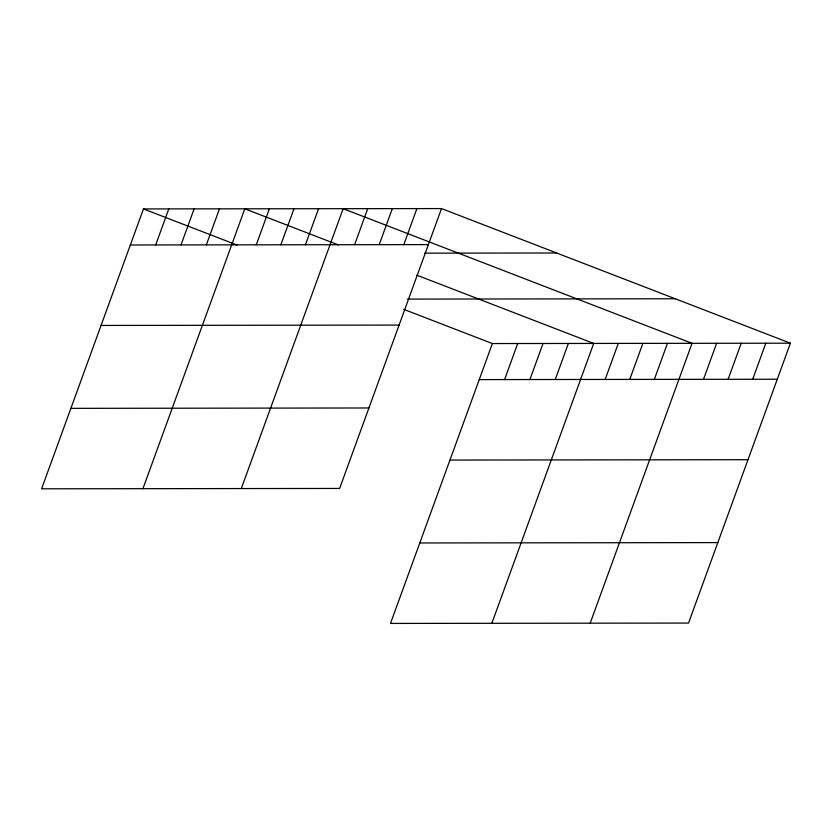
<?xml version="1.0" encoding="UTF-8"?>
<svg xmlns="http://www.w3.org/2000/svg" width="832" height="832" viewBox="0 0 832 832"><rect width="100%" height="100%" fill="white"/><g stroke="black" fill="none" stroke-linecap="round" stroke-linejoin="round"><path stroke-width="1.25" d="M441.501 208.572L143.468 208.936L41.6 488.81L339.633 488.446L441.501 208.572L790.4 343.19L688.532 623.064L390.499 623.428L492.367 343.554L790.4 343.19M155.678 244.951L168.802 208.905M181.012 244.92L194.137 208.874M206.346 244.889L219.461 208.842M142.927 488.686L244.795 208.811L338.343 244.91M256.266 244.826L269.381 208.78M280.852 244.795L293.977 208.749M305.438 244.774L318.562 208.718M241.28 488.571L343.148 208.686L692.047 343.304L590.179 623.189M354.609 244.712L367.734 208.655M379.205 244.681L392.319 208.634M403.79 244.65L416.905 208.603M504.587 379.569L517.702 343.522M529.911 379.538L543.036 343.491M555.246 379.506L568.37 343.46M491.837 623.303L593.705 343.429L416.832 275.184M605.166 379.444L618.29 343.398M629.751 379.413L642.876 343.366M654.347 379.382L667.462 343.335M703.518 379.33L716.633 343.273M728.104 379.298L741.229 343.242M752.69 379.267L765.814 343.221M130.343 244.982L428.376 244.618M424.642 253.157L556.639 252.99M407.628 299.094L675.262 298.761M101.057 325.447L399.09 325.083M479.253 379.6L777.275 379.236M70.886 408.346L368.919 407.982M449.966 460.065L747.989 459.701M419.786 542.963L717.818 542.599M143.468 208.936L237.016 245.024M403.624 309.306L492.367 343.554"/></g></svg>
